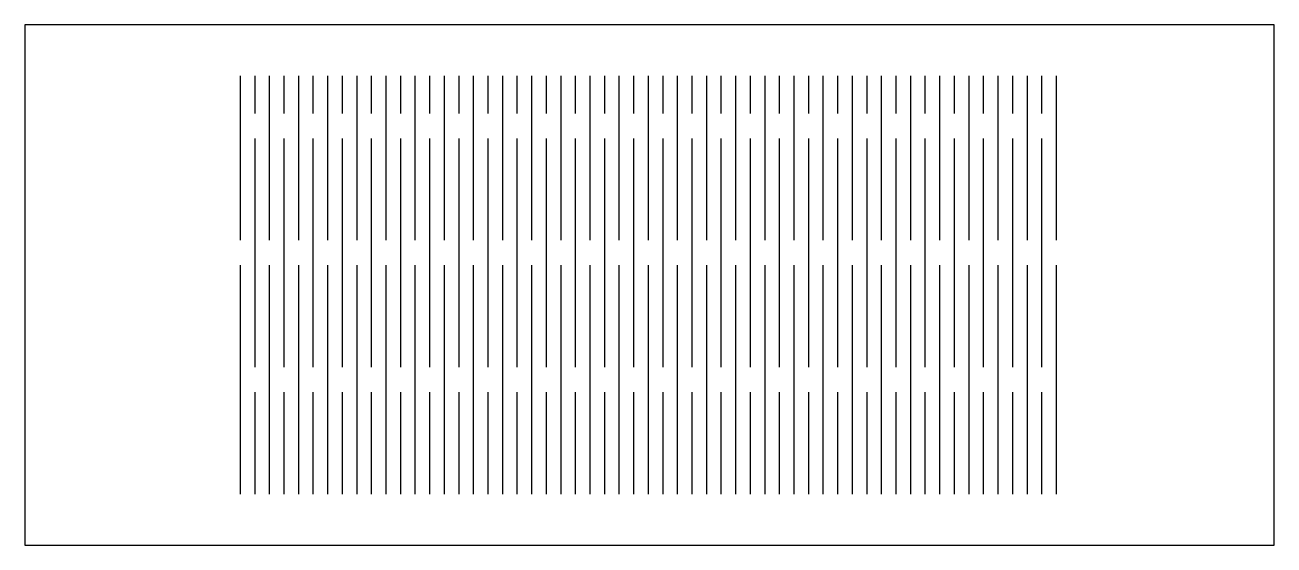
# Model space of a CAD drawing. Header units: millimetres. Extents: x 0 to 120, y 0 to 50.
import ezdxf

# ---------------------------------------------------------------- set-up
doc = ezdxf.new("R2010")
doc.units = ezdxf.units.MM
doc.layers.add('CUT', color=1, linetype='Continuous')

msp = doc.modelspace()

# ---------------------------------------------------------------- linework, layer by layer
at = {"layer": 'CUT'}
msp.add_lwpolyline([(120, 0), (120, 50), (0, 50), (0, 0), (120, 0)], close=True, dxfattribs=at)
for points in [[(20.7, 29.3), (20.7, 45.1)], [(22.1, 41.5), (22.1, 45.1)], [(23.5, 29.3), (23.5, 45.1)], [(24.9, 41.5), (24.9, 45.1)], [(26.3, 29.3), (26.3, 45.1)], [(27.7, 41.5), (27.7, 45.1)], [(29.1, 29.3), (29.1, 45.1)], [(30.5, 41.5), (30.5, 45.1)], [(31.9, 29.3), (31.9, 45.1)], [(33.3, 41.5), (33.3, 45.1)], [(34.7, 29.3), (34.7, 45.1)], [(36.1, 41.5), (36.1, 45.1)], [(37.5, 29.3), (37.5, 45.1)], [(38.9, 41.5), (38.9, 45.1)], [(40.3, 29.3), (40.3, 45.1)], [(41.7, 41.5), (41.7, 45.1)], [(43.1, 29.3), (43.1, 45.1)], [(44.5, 41.5), (44.5, 45.1)], [(45.9, 29.3), (45.9, 45.1)], [(47.3, 41.5), (47.3, 45.1)], [(48.7, 29.3), (48.7, 45.1)], [(50.1, 41.5), (50.1, 45.1)], [(51.5, 29.3), (51.5, 45.1)], [(52.9, 41.5), (52.9, 45.1)], [(54.3, 29.3), (54.3, 45.1)], [(55.7, 41.5), (55.7, 45.1)], [(57.1, 29.3), (57.1, 45.1)], [(58.5, 41.5), (58.5, 45.1)], [(59.9, 29.3), (59.9, 45.1)], [(61.3, 41.5), (61.3, 45.1)], [(62.7, 29.3), (62.7, 45.1)], [(64.1, 41.5), (64.1, 45.1)], [(65.5, 29.3), (65.5, 45.1)], [(66.9, 41.5), (66.9, 45.1)], [(68.3, 29.3), (68.3, 45.1)], [(69.7, 41.5), (69.7, 45.1)], [(71.1, 29.3), (71.1, 45.1)], [(72.5, 41.5), (72.5, 45.1)], [(73.9, 29.3), (73.9, 45.1)], [(75.3, 41.5), (75.3, 45.1)], [(76.7, 29.3), (76.7, 45.1)], [(78.1, 41.5), (78.1, 45.1)], [(79.5, 29.3), (79.5, 45.1)], [(80.9, 41.5), (80.9, 45.1)], [(82.3, 29.3), (82.3, 45.1)], [(83.7, 41.5), (83.7, 45.1)], [(85.1, 29.3), (85.1, 45.1)], [(86.5, 41.5), (86.5, 45.1)], [(87.9, 29.3), (87.9, 45.1)], [(89.3, 41.5), (89.3, 45.1)], [(90.7, 29.3), (90.7, 45.1)], [(92.1, 41.5), (92.1, 45.1)], [(93.5, 29.3), (93.5, 45.1)], [(94.9, 41.5), (94.9, 45.1)], [(96.3, 29.3), (96.3, 45.1)], [(97.7, 41.5), (97.7, 45.1)], [(99.1, 29.3), (99.1, 45.1)], [(22.1, 17.1), (22.1, 39.1)], [(24.9, 17.1), (24.9, 39.1)], [(27.7, 17.1), (27.7, 39.1)], [(30.5, 17.1), (30.5, 39.1)], [(33.3, 17.1), (33.3, 39.1)], [(36.1, 17.1), (36.1, 39.1)], [(38.9, 17.1), (38.9, 39.1)], [(41.7, 17.1), (41.7, 39.1)], [(44.5, 17.1), (44.5, 39.1)], [(47.3, 17.1), (47.3, 39.1)], [(50.1, 17.1), (50.1, 39.1)], [(52.9, 17.1), (52.9, 39.1)], [(55.7, 17.1), (55.7, 39.1)], [(58.5, 17.1), (58.5, 39.1)], [(61.3, 17.1), (61.3, 39.1)], [(64.1, 17.1), (64.1, 39.1)], [(66.9, 17.1), (66.9, 39.1)], [(69.7, 17.1), (69.7, 39.1)], [(72.5, 17.1), (72.5, 39.1)], [(75.3, 17.1), (75.3, 39.1)], [(78.1, 17.1), (78.1, 39.1)], [(80.9, 17.1), (80.9, 39.1)], [(83.7, 17.1), (83.7, 39.1)], [(86.5, 17.1), (86.5, 39.1)], [(89.3, 17.1), (89.3, 39.1)], [(92.1, 17.1), (92.1, 39.1)], [(94.9, 17.1), (94.9, 39.1)], [(97.7, 17.1), (97.7, 39.1)], [(20.7, 4.9), (20.7, 26.9)], [(23.5, 4.9), (23.5, 26.9)], [(26.3, 4.9), (26.3, 26.9)], [(29.1, 4.9), (29.1, 26.9)], [(31.9, 4.9), (31.9, 26.9)], [(34.7, 4.9), (34.7, 26.9)], [(37.5, 4.9), (37.5, 26.9)], [(40.3, 4.9), (40.3, 26.9)], [(43.1, 4.9), (43.1, 26.9)], [(45.9, 4.9), (45.9, 26.9)], [(48.7, 4.9), (48.7, 26.9)], [(51.5, 4.9), (51.5, 26.9)], [(54.3, 4.9), (54.3, 26.9)], [(57.1, 4.9), (57.1, 26.9)], [(59.9, 4.9), (59.9, 26.9)], [(62.7, 4.9), (62.7, 26.9)], [(65.5, 4.9), (65.5, 26.9)], [(68.3, 4.9), (68.3, 26.9)], [(71.1, 4.9), (71.1, 26.9)], [(73.9, 4.9), (73.9, 26.9)], [(76.7, 4.9), (76.7, 26.9)], [(79.5, 4.9), (79.5, 26.9)], [(82.3, 4.9), (82.3, 26.9)], [(85.1, 4.9), (85.1, 26.9)], [(87.9, 4.9), (87.9, 26.9)], [(90.7, 4.9), (90.7, 26.9)], [(93.5, 4.9), (93.5, 26.9)], [(96.3, 4.9), (96.3, 26.9)], [(99.1, 4.9), (99.1, 26.9)], [(22.1, 4.9), (22.1, 14.7)], [(24.9, 4.9), (24.9, 14.7)], [(27.7, 4.9), (27.7, 14.7)], [(30.5, 4.9), (30.5, 14.7)], [(33.3, 4.9), (33.3, 14.7)], [(36.1, 4.9), (36.1, 14.7)], [(38.9, 4.9), (38.9, 14.7)], [(41.7, 4.9), (41.7, 14.7)], [(44.5, 4.9), (44.5, 14.7)], [(47.3, 4.9), (47.3, 14.7)], [(50.1, 4.9), (50.1, 14.7)], [(52.9, 4.9), (52.9, 14.7)], [(55.7, 4.9), (55.7, 14.7)], [(58.5, 4.9), (58.5, 14.7)], [(61.3, 4.9), (61.3, 14.7)], [(64.1, 4.9), (64.1, 14.7)], [(66.9, 4.9), (66.9, 14.7)], [(69.7, 4.9), (69.7, 14.7)], [(72.5, 4.9), (72.5, 14.7)], [(75.3, 4.9), (75.3, 14.7)], [(78.1, 4.9), (78.1, 14.7)], [(80.9, 4.9), (80.9, 14.7)], [(83.7, 4.9), (83.7, 14.7)], [(86.5, 4.9), (86.5, 14.7)], [(89.3, 4.9), (89.3, 14.7)], [(92.1, 4.9), (92.1, 14.7)], [(94.9, 4.9), (94.9, 14.7)], [(97.7, 4.9), (97.7, 14.7)]]:
    msp.add_lwpolyline(points, dxfattribs=at)

doc.saveas('drawing.dxf')
